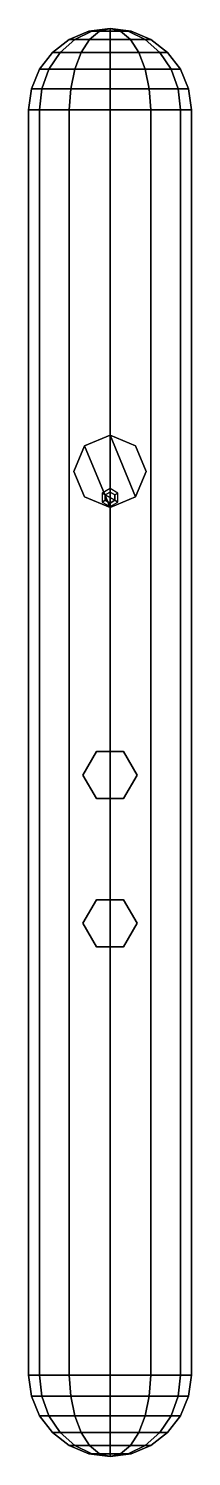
# Model space of a CAD drawing. Extents: x -4.5 to 4.5, y -39.5 to 39.5.
import ezdxf

# ---------------------------------------------------------------- set-up
doc = ezdxf.new("R2010")
doc.units = 0
doc.layers.get('0').update_dxf_attribs({"linetype": 'CONTINUOUS'})

msp = doc.modelspace()

# ---------------------------------------------------------------- linework, layer by layer
for points in [[(0, 39.5), (-1.165, 39.347), (-1.009, 39.347, 0.582), (0, 39.5)], [(0, 39.5), (-1.009, 39.347, -0.582), (-1.165, 39.347), (0, 39.5)], [(0, 39.5), (-1.009, 39.347, 0.582), (-0.582, 39.347, 1.009), (0, 39.5)], [(0, 39.5), (-0.582, 39.347, -1.009), (-1.009, 39.347, -0.582), (0, 39.5)], [(0, 39.5), (-0.582, 39.347, 1.009), (0, 39.347, 1.165), (0, 39.5)], [(0, 39.5), (0, 39.347, -1.165), (-0.582, 39.347, -1.009), (0, 39.5)], [(0, 39.5), (0, 39.347, 1.165), (0.582, 39.347, 1.009), (0, 39.5)], [(0, 39.5), (0.582, 39.347, 1.009), (1.009, 39.347, 0.582), (0, 39.5)], [(0, 39.5), (1.009, 39.347, 0.582), (1.165, 39.347), (0, 39.5)], [(0, 39.5), (1.165, 39.347), (1.009, 39.347, -0.582), (0, 39.5)], [(0, 39.5), (1.009, 39.347, -0.582), (0.582, 39.347, -1.009), (0, 39.5)], [(0, 39.5), (0.582, 39.347, -1.009), (0, 39.347, -1.165), (0, 39.5)], [(-2.25, 38.897), (-3.182, 38.182), (-2.756, 38.182, 1.591), (-1.949, 38.897, 1.125)], [(-1.949, 38.897, -1.125), (-2.756, 38.182, -1.591), (-3.182, 38.182), (-2.25, 38.897)], [(-1.949, 38.897, 1.125), (-2.756, 38.182, 1.591), (-1.591, 38.182, 2.756), (-1.125, 38.897, 1.949)], [(-1.125, 38.897, -1.949), (-1.591, 38.182, -2.756), (-2.756, 38.182, -1.591), (-1.949, 38.897, -1.125)], [(-1.165, 39.347), (-2.25, 38.897), (-1.949, 38.897, 1.125), (-1.009, 39.347, 0.582)], [(-1.009, 39.347, -0.582), (-1.949, 38.897, -1.125), (-2.25, 38.897), (-1.165, 39.347)], [(-1.009, 39.347, 0.582), (-1.949, 38.897, 1.125), (-1.125, 38.897, 1.949), (-0.582, 39.347, 1.009)], [(-0.582, 39.347, -1.009), (-1.125, 38.897, -1.949), (-1.949, 38.897, -1.125), (-1.009, 39.347, -0.582)], [(-1.125, 38.897, 1.949), (-1.591, 38.182, 2.756), (0, 38.182, 3.182), (0, 38.897, 2.25)], [(0, 38.897, -2.25), (0, 38.182, -3.182), (-1.591, 38.182, -2.756), (-1.125, 38.897, -1.949)], [(-0.582, 39.347, 1.009), (-1.125, 38.897, 1.949), (0, 38.897, 2.25), (0, 39.347, 1.165)], [(0, 39.347, -1.165), (0, 38.897, -2.25), (-1.125, 38.897, -1.949), (-0.582, 39.347, -1.009)], [(0, 39.347, 1.165), (0, 38.897, 2.25), (1.125, 38.897, 1.949), (0.582, 39.347, 1.009)], [(0.582, 39.347, -1.009), (1.125, 38.897, -1.949), (0, 38.897, -2.25), (0, 39.347, -1.165)], [(0, 38.897, 2.25), (0, 38.182, 3.182), (1.591, 38.182, 2.756), (1.125, 38.897, 1.949)], [(1.125, 38.897, -1.949), (1.591, 38.182, -2.756), (0, 38.182, -3.182), (0, 38.897, -2.25)], [(0.582, 39.347, 1.009), (1.125, 38.897, 1.949), (1.949, 38.897, 1.125), (1.009, 39.347, 0.582)], [(1.009, 39.347, -0.582), (1.949, 38.897, -1.125), (1.125, 38.897, -1.949), (0.582, 39.347, -1.009)], [(1.009, 39.347, 0.582), (1.949, 38.897, 1.125), (2.25, 38.897), (1.165, 39.347)], [(1.165, 39.347), (2.25, 38.897), (1.949, 38.897, -1.125), (1.009, 39.347, -0.582)], [(1.125, 38.897, 1.949), (1.591, 38.182, 2.756), (2.756, 38.182, 1.591), (1.949, 38.897, 1.125)], [(1.949, 38.897, -1.125), (2.756, 38.182, -1.591), (1.591, 38.182, -2.756), (1.125, 38.897, -1.949)], [(1.949, 38.897, 1.125), (2.756, 38.182, 1.591), (3.182, 38.182), (2.25, 38.897)], [(2.25, 38.897), (3.182, 38.182), (2.756, 38.182, -1.591), (1.949, 38.897, -1.125)], [(-3.182, 38.182), (-3.897, 37.25), (-3.375, 37.25, 1.949), (-2.756, 38.182, 1.591)], [(-2.756, 38.182, -1.591), (-3.375, 37.25, -1.949), (-3.897, 37.25), (-3.182, 38.182)], [(-2.756, 38.182, 1.591), (-3.375, 37.25, 1.949), (-1.949, 37.25, 3.375), (-1.591, 38.182, 2.756)], [(-1.591, 38.182, -2.756), (-1.949, 37.25, -3.375), (-3.375, 37.25, -1.949), (-2.756, 38.182, -1.591)], [(-1.591, 38.182, 2.756), (-1.949, 37.25, 3.375), (0, 37.25, 3.897), (0, 38.182, 3.182)], [(0, 38.182, -3.182), (0, 37.25, -3.897), (-1.949, 37.25, -3.375), (-1.591, 38.182, -2.756)], [(0, 38.182, 3.182), (0, 37.25, 3.897), (1.949, 37.25, 3.375), (1.591, 38.182, 2.756)], [(1.591, 38.182, -2.756), (1.949, 37.25, -3.375), (0, 37.25, -3.897), (0, 38.182, -3.182)], [(1.591, 38.182, 2.756), (1.949, 37.25, 3.375), (3.375, 37.25, 1.949), (2.756, 38.182, 1.591)], [(2.756, 38.182, -1.591), (3.375, 37.25, -1.949), (1.949, 37.25, -3.375), (1.591, 38.182, -2.756)], [(2.756, 38.182, 1.591), (3.375, 37.25, 1.949), (3.897, 37.25), (3.182, 38.182)], [(3.182, 38.182), (3.897, 37.25), (3.375, 37.25, -1.949), (2.756, 38.182, -1.591)], [(-3.897, 37.25), (-4.347, 36.165), (-3.764, 36.165, 2.173), (-3.375, 37.25, 1.949)], [(-3.375, 37.25, -1.949), (-3.764, 36.165, -2.173), (-4.347, 36.165), (-3.897, 37.25)], [(-3.375, 37.25, 1.949), (-3.764, 36.165, 2.173), (-2.173, 36.165, 3.764), (-1.949, 37.25, 3.375)], [(-1.949, 37.25, -3.375), (-2.173, 36.165, -3.764), (-3.764, 36.165, -2.173), (-3.375, 37.25, -1.949)], [(-1.949, 37.25, 3.375), (-2.173, 36.165, 3.764), (0, 36.165, 4.347), (0, 37.25, 3.897)], [(0, 37.25, -3.897), (0, 36.165, -4.347), (-2.173, 36.165, -3.764), (-1.949, 37.25, -3.375)], [(0, 37.25, 3.897), (0, 36.165, 4.347), (2.173, 36.165, 3.764), (1.949, 37.25, 3.375)], [(1.949, 37.25, -3.375), (2.173, 36.165, -3.764), (0, 36.165, -4.347), (0, 37.25, -3.897)], [(1.949, 37.25, 3.375), (2.173, 36.165, 3.764), (3.764, 36.165, 2.173), (3.375, 37.25, 1.949)], [(3.375, 37.25, -1.949), (3.764, 36.165, -2.173), (2.173, 36.165, -3.764), (1.949, 37.25, -3.375)], [(3.375, 37.25, 1.949), (3.764, 36.165, 2.173), (4.347, 36.165), (3.897, 37.25)], [(3.897, 37.25), (4.347, 36.165), (3.764, 36.165, -2.173), (3.375, 37.25, -1.949)], [(-4.347, 36.165), (-4.5, 35), (-3.897, 35, 2.25), (-3.764, 36.165, 2.173)], [(-3.764, 36.165, -2.173), (-3.897, 35, -2.25), (-4.5, 35), (-4.347, 36.165)], [(-3.764, 36.165, 2.173), (-3.897, 35, 2.25), (-2.25, 35, 3.897), (-2.173, 36.165, 3.764)], [(-2.173, 36.165, -3.764), (-2.25, 35, -3.897), (-3.897, 35, -2.25), (-3.764, 36.165, -2.173)], [(-2.173, 36.165, 3.764), (-2.25, 35, 3.897), (0, 35, 4.5), (0, 36.165, 4.347)], [(0, 36.165, -4.347), (0, 35, -4.5), (-2.25, 35, -3.897), (-2.173, 36.165, -3.764)], [(0, 36.165, 4.347), (0, 35, 4.5), (2.25, 35, 3.897), (2.173, 36.165, 3.764)], [(2.173, 36.165, -3.764), (2.25, 35, -3.897), (0, 35, -4.5), (0, 36.165, -4.347)], [(2.173, 36.165, 3.764), (2.25, 35, 3.897), (3.897, 35, 2.25), (3.764, 36.165, 2.173)], [(3.764, 36.165, -2.173), (3.897, 35, -2.25), (2.25, 35, -3.897), (2.173, 36.165, -3.764)], [(3.764, 36.165, 2.173), (3.897, 35, 2.25), (4.5, 35), (4.347, 36.165)], [(4.347, 36.165), (4.5, 35), (3.897, 35, -2.25), (3.764, 36.165, -2.173)], [(-3.897, 35, 2.25), (-4.5, 35), (-4.5, -35), (-3.897, -35, 2.25)], [(-4.5, 35), (-3.897, 35, -2.25), (-3.897, -35, -2.25), (-4.5, -35)], [(-2.25, 35, 3.897), (-3.897, 35, 2.25), (-3.897, -35, 2.25), (-2.25, -35, 3.897)], [(-3.897, 35, -2.25), (-2.25, 35, -3.897), (-2.25, -35, -3.897), (-3.897, -35, -2.25)], [(0, 35, 4.5), (-2.25, 35, 3.897), (-2.25, -35, 3.897), (0, -35, 4.5)], [(-2.25, 35, -3.897), (0, 35, -4.5), (0, -35, -4.5), (-2.25, -35, -3.897)], [(2.25, 35, 3.897), (0, 35, 4.5), (0, -35, 4.5), (2.25, -35, 3.897)], [(0, 35, -4.5), (2.25, 35, -3.897), (2.25, -35, -3.897), (0, -35, -4.5)], [(3.897, 35, 2.25), (2.25, 35, 3.897), (2.25, -35, 3.897), (3.897, -35, 2.25)], [(2.25, 35, -3.897), (3.897, 35, -2.25), (3.897, -35, -2.25), (2.25, -35, -3.897)], [(4.5, 35), (3.897, 35, 2.25), (3.897, -35, 2.25), (4.5, -35)], [(3.897, 35, -2.25), (4.5, 35), (4.5, -35), (3.897, -35, -2.25)], [(0, 17, 4.5), (-1.414, 16.414, 4.1), (-1.414, 16.414, 10), (0, 17, 10)], [(-1.414, 16.414, 10), (0, 13, 10), (1.414, 13.586, 10), (0, 17, 10)], [(1.414, 16.414, 4.1), (0, 17, 4.5), (0, 17, 10), (1.414, 16.414, 10)], [(0, 17, 10), (1.414, 13.586, 10), (2, 15, 10), (1.414, 16.414, 10)], [(-1.414, 16.414, 4.1), (-2, 15, 3.95), (-2, 15, 10), (-1.414, 16.414, 10)], [(-2, 15, 10), (-1.414, 13.586, 10), (0, 13, 10), (-1.414, 16.414, 10)], [(2, 15, 3.95), (1.414, 16.414, 4.1), (1.414, 16.414, 10), (2, 15, 10)], [(-2, 15, 3.95), (-1.414, 13.586, 4.1), (-1.414, 13.586, 10), (-2, 15, 10)], [(1.414, 13.586, 4.1), (2, 15, 3.95), (2, 15, 10), (1.414, 13.586, 10)], [(-1.414, 13.586, 4.1), (0, 13, 4.5), (0, 13, 10), (-1.414, 13.586, 10)], [(0, 14.05, 10), (-0.433, 13.8, 10), (-0.26, 13.7, 20), (0, 13.85, 20)], [(-0.433, 13.8, 10), (-0.433, 13.3, 10), (-0.26, 13.4, 20), (-0.26, 13.7, 20)], [(0, 13.85, 20), (-0.26, 13.7, 20), (0.26, 13.4, 20), (0.26, 13.7, 20)], [(-0.26, 13.7, 20), (-0.26, 13.4, 20), (0, 13.25, 20), (0.26, 13.4, 20)], [(0.433, 13.8, 10), (0, 14.05, 10), (0, 13.85, 20), (0.26, 13.7, 20)], [(0, 13, 4.5), (1.414, 13.586, 4.1), (1.414, 13.586, 10), (0, 13, 10)], [(0.433, 13.3, 10), (0.433, 13.8, 10), (0.26, 13.7, 20), (0.26, 13.4, 20)], [(-0.433, 13.3, 10), (0, 13.05, 10), (0, 13.25, 20), (-0.26, 13.4, 20)], [(0, 13.05, 10), (0.433, 13.3, 10), (0.26, 13.4, 20), (0, 13.25, 20)], [(-0.75, -0.501, 4.25), (-1.5, -1.8, 4.05), (-1.5, -1.8, 12.25), (-0.75, -0.501, 12.25)], [(-1.5, -1.8, 4.05), (-0.75, -0.501, 4.25), (-0.75, -0.501, 12.25), (-1.5, -1.8, 12.25)], [(0.75, -0.501, 4.25), (-0.75, -0.501, 4.25), (-0.75, -0.501, 12.25), (0.75, -0.501, 12.25)], [(-0.75, -0.501, 4.25), (0.75, -0.501, 4.25), (0.75, -0.501, 12.25), (-0.75, -0.501, 12.25)], [(1.5, -1.8, 4.05), (0.75, -0.501, 4.25), (0.75, -0.501, 12.25), (1.5, -1.8, 12.25)], [(0.75, -0.501, 4.25), (1.5, -1.8, 4.05), (1.5, -1.8, 12.25), (0.75, -0.501, 12.25)], [(-1.5, -1.8, 4.05), (-0.75, -3.099, 4.25), (-0.75, -3.099, 12.25), (-1.5, -1.8, 12.25)], [(-0.75, -3.099, 4.25), (-1.5, -1.8, 4.05), (-1.5, -1.8, 12.25), (-0.75, -3.099, 12.25)], [(0.75, -3.099, 4.25), (1.5, -1.8, 4.05), (1.5, -1.8, 12.25), (0.75, -3.099, 12.25)], [(1.5, -1.8, 4.05), (0.75, -3.099, 4.25), (0.75, -3.099, 12.25), (1.5, -1.8, 12.25)], [(-0.75, -3.099, 4.25), (0.75, -3.099, 4.25), (0.75, -3.099, 12.25), (-0.75, -3.099, 12.25)], [(0.75, -3.099, 4.25), (-0.75, -3.099, 4.25), (-0.75, -3.099, 12.25), (0.75, -3.099, 12.25)], [(-1.5, -10, 4.05), (-0.75, -8.701, 4.25), (-0.75, -8.701, 12.25), (-1.5, -10, 12.25)], [(-0.75, -8.701, 4.25), (-1.5, -10, 4.05), (-1.5, -10, 12.25), (-0.75, -8.701, 12.25)], [(-0.75, -8.701, 4.25), (0.75, -8.701, 4.25), (0.75, -8.701, 12.25), (-0.75, -8.701, 12.25)], [(0.75, -8.701, 4.25), (-0.75, -8.701, 4.25), (-0.75, -8.701, 12.25), (0.75, -8.701, 12.25)], [(0.75, -8.701, 4.25), (1.5, -10, 4.05), (1.5, -10, 12.25), (0.75, -8.701, 12.25)], [(1.5, -10, 4.05), (0.75, -8.701, 4.25), (0.75, -8.701, 12.25), (1.5, -10, 12.25)], [(-0.75, -11.299, 4.25), (-1.5, -10, 4.05), (-1.5, -10, 12.25), (-0.75, -11.299, 12.25)], [(-1.5, -10, 4.05), (-0.75, -11.299, 4.25), (-0.75, -11.299, 12.25), (-1.5, -10, 12.25)], [(1.5, -10, 4.05), (0.75, -11.299, 4.25), (0.75, -11.299, 12.25), (1.5, -10, 12.25)], [(0.75, -11.299, 4.25), (1.5, -10, 4.05), (1.5, -10, 12.25), (0.75, -11.299, 12.25)], [(0.75, -11.299, 4.25), (-0.75, -11.299, 4.25), (-0.75, -11.299, 12.25), (0.75, -11.299, 12.25)], [(-0.75, -11.299, 4.25), (0.75, -11.299, 4.25), (0.75, -11.299, 12.25), (-0.75, -11.299, 12.25)], [(-4.347, -36.165), (-4.5, -35), (-3.897, -35, -2.25), (-3.764, -36.165, -2.173)], [(-3.764, -36.165, 2.173), (-3.897, -35, 2.25), (-4.5, -35), (-4.347, -36.165)], [(-3.764, -36.165, -2.173), (-3.897, -35, -2.25), (-2.25, -35, -3.897), (-2.173, -36.165, -3.764)], [(-2.173, -36.165, 3.764), (-2.25, -35, 3.897), (-3.897, -35, 2.25), (-3.764, -36.165, 2.173)], [(-2.173, -36.165, -3.764), (-2.25, -35, -3.897), (0, -35, -4.5), (0, -36.165, -4.347)], [(0, -36.165, 4.347), (0, -35, 4.5), (-2.25, -35, 3.897), (-2.173, -36.165, 3.764)], [(0, -36.165, -4.347), (0, -35, -4.5), (2.25, -35, -3.897), (2.173, -36.165, -3.764)], [(2.173, -36.165, 3.764), (2.25, -35, 3.897), (0, -35, 4.5), (0, -36.165, 4.347)], [(2.173, -36.165, -3.764), (2.25, -35, -3.897), (3.897, -35, -2.25), (3.764, -36.165, -2.173)], [(3.764, -36.165, 2.173), (3.897, -35, 2.25), (2.25, -35, 3.897), (2.173, -36.165, 3.764)], [(3.764, -36.165, -2.173), (3.897, -35, -2.25), (4.5, -35), (4.347, -36.165)], [(4.347, -36.165), (4.5, -35), (3.897, -35, 2.25), (3.764, -36.165, 2.173)], [(-3.897, -37.25), (-4.347, -36.165), (-3.764, -36.165, -2.173), (-3.375, -37.25, -1.949)], [(-3.375, -37.25, 1.949), (-3.764, -36.165, 2.173), (-4.347, -36.165), (-3.897, -37.25)], [(-3.375, -37.25, -1.949), (-3.764, -36.165, -2.173), (-2.173, -36.165, -3.764), (-1.949, -37.25, -3.375)], [(-1.949, -37.25, 3.375), (-2.173, -36.165, 3.764), (-3.764, -36.165, 2.173), (-3.375, -37.25, 1.949)], [(-1.949, -37.25, -3.375), (-2.173, -36.165, -3.764), (0, -36.165, -4.347), (0, -37.25, -3.897)], [(0, -37.25, 3.897), (0, -36.165, 4.347), (-2.173, -36.165, 3.764), (-1.949, -37.25, 3.375)], [(0, -37.25, -3.897), (0, -36.165, -4.347), (2.173, -36.165, -3.764), (1.949, -37.25, -3.375)], [(1.949, -37.25, 3.375), (2.173, -36.165, 3.764), (0, -36.165, 4.347), (0, -37.25, 3.897)], [(1.949, -37.25, -3.375), (2.173, -36.165, -3.764), (3.764, -36.165, -2.173), (3.375, -37.25, -1.949)], [(3.375, -37.25, 1.949), (3.764, -36.165, 2.173), (2.173, -36.165, 3.764), (1.949, -37.25, 3.375)], [(3.375, -37.25, -1.949), (3.764, -36.165, -2.173), (4.347, -36.165), (3.897, -37.25)], [(3.897, -37.25), (4.347, -36.165), (3.764, -36.165, 2.173), (3.375, -37.25, 1.949)], [(-3.182, -38.182), (-3.897, -37.25), (-3.375, -37.25, -1.949), (-2.756, -38.182, -1.591)], [(-2.756, -38.182, 1.591), (-3.375, -37.25, 1.949), (-3.897, -37.25), (-3.182, -38.182)], [(-2.756, -38.182, -1.591), (-3.375, -37.25, -1.949), (-1.949, -37.25, -3.375), (-1.591, -38.182, -2.756)], [(-1.591, -38.182, 2.756), (-1.949, -37.25, 3.375), (-3.375, -37.25, 1.949), (-2.756, -38.182, 1.591)], [(-1.591, -38.182, -2.756), (-1.949, -37.25, -3.375), (0, -37.25, -3.897), (0, -38.182, -3.182)], [(0, -38.182, 3.182), (0, -37.25, 3.897), (-1.949, -37.25, 3.375), (-1.591, -38.182, 2.756)], [(0, -38.182, -3.182), (0, -37.25, -3.897), (1.949, -37.25, -3.375), (1.591, -38.182, -2.756)], [(1.591, -38.182, 2.756), (1.949, -37.25, 3.375), (0, -37.25, 3.897), (0, -38.182, 3.182)], [(1.591, -38.182, -2.756), (1.949, -37.25, -3.375), (3.375, -37.25, -1.949), (2.756, -38.182, -1.591)], [(2.756, -38.182, 1.591), (3.375, -37.25, 1.949), (1.949, -37.25, 3.375), (1.591, -38.182, 2.756)], [(2.756, -38.182, -1.591), (3.375, -37.25, -1.949), (3.897, -37.25), (3.182, -38.182)], [(3.182, -38.182), (3.897, -37.25), (3.375, -37.25, 1.949), (2.756, -38.182, 1.591)], [(-2.25, -38.897), (-3.182, -38.182), (-2.756, -38.182, -1.591), (-1.949, -38.897, -1.125)], [(-1.949, -38.897, 1.125), (-2.756, -38.182, 1.591), (-3.182, -38.182), (-2.25, -38.897)], [(-1.949, -38.897, -1.125), (-2.756, -38.182, -1.591), (-1.591, -38.182, -2.756), (-1.125, -38.897, -1.949)], [(-1.125, -38.897, 1.949), (-1.591, -38.182, 2.756), (-2.756, -38.182, 1.591), (-1.949, -38.897, 1.125)], [(-1.125, -38.897, -1.949), (-1.591, -38.182, -2.756), (0, -38.182, -3.182), (0, -38.897, -2.25)], [(0, -38.897, 2.25), (0, -38.182, 3.182), (-1.591, -38.182, 2.756), (-1.125, -38.897, 1.949)], [(0, -38.897, -2.25), (0, -38.182, -3.182), (1.591, -38.182, -2.756), (1.125, -38.897, -1.949)], [(1.125, -38.897, 1.949), (1.591, -38.182, 2.756), (0, -38.182, 3.182), (0, -38.897, 2.25)], [(1.125, -38.897, -1.949), (1.591, -38.182, -2.756), (2.756, -38.182, -1.591), (1.949, -38.897, -1.125)], [(1.949, -38.897, 1.125), (2.756, -38.182, 1.591), (1.591, -38.182, 2.756), (1.125, -38.897, 1.949)], [(1.949, -38.897, -1.125), (2.756, -38.182, -1.591), (3.182, -38.182), (2.25, -38.897)], [(2.25, -38.897), (3.182, -38.182), (2.756, -38.182, 1.591), (1.949, -38.897, 1.125)], [(-1.165, -39.347), (-2.25, -38.897), (-1.949, -38.897, -1.125), (-1.009, -39.347, -0.582)], [(-1.009, -39.347, 0.582), (-1.949, -38.897, 1.125), (-2.25, -38.897), (-1.165, -39.347)], [(-1.009, -39.347, -0.582), (-1.949, -38.897, -1.125), (-1.125, -38.897, -1.949), (-0.582, -39.347, -1.009)], [(-0.582, -39.347, 1.009), (-1.125, -38.897, 1.949), (-1.949, -38.897, 1.125), (-1.009, -39.347, 0.582)], [(0, -39.5), (-1.165, -39.347), (-1.009, -39.347, -0.582), (0, -39.5)], [(0, -39.5), (-1.009, -39.347, 0.582), (-1.165, -39.347), (0, -39.5)], [(-0.582, -39.347, -1.009), (-1.125, -38.897, -1.949), (0, -38.897, -2.25), (0, -39.347, -1.165)], [(0, -39.347, 1.165), (0, -38.897, 2.25), (-1.125, -38.897, 1.949), (-0.582, -39.347, 1.009)], [(0, -39.5), (-1.009, -39.347, -0.582), (-0.582, -39.347, -1.009), (0, -39.5)], [(0, -39.5), (-0.582, -39.347, 1.009), (-1.009, -39.347, 0.582), (0, -39.5)], [(0, -39.5), (-0.582, -39.347, -1.009), (0, -39.347, -1.165), (0, -39.5)], [(0, -39.5), (0, -39.347, 1.165), (-0.582, -39.347, 1.009), (0, -39.5)], [(0, -39.347, -1.165), (0, -38.897, -2.25), (1.125, -38.897, -1.949), (0.582, -39.347, -1.009)], [(0.582, -39.347, 1.009), (1.125, -38.897, 1.949), (0, -38.897, 2.25), (0, -39.347, 1.165)], [(0, -39.5), (0, -39.347, -1.165), (0.582, -39.347, -1.009), (0, -39.5)], [(0, -39.5), (0.582, -39.347, -1.009), (1.009, -39.347, -0.582), (0, -39.5)], [(0, -39.5), (1.009, -39.347, -0.582), (1.165, -39.347), (0, -39.5)], [(0, -39.5), (1.165, -39.347), (1.009, -39.347, 0.582), (0, -39.5)], [(0, -39.5), (1.009, -39.347, 0.582), (0.582, -39.347, 1.009), (0, -39.5)], [(0, -39.5), (0.582, -39.347, 1.009), (0, -39.347, 1.165), (0, -39.5)], [(0.582, -39.347, -1.009), (1.125, -38.897, -1.949), (1.949, -38.897, -1.125), (1.009, -39.347, -0.582)], [(1.009, -39.347, 0.582), (1.949, -38.897, 1.125), (1.125, -38.897, 1.949), (0.582, -39.347, 1.009)], [(1.009, -39.347, -0.582), (1.949, -38.897, -1.125), (2.25, -38.897), (1.165, -39.347)], [(1.165, -39.347), (2.25, -38.897), (1.949, -38.897, 1.125), (1.009, -39.347, 0.582)]]:
    msp.add_3dface(points)

doc.saveas('drawing.dxf')
